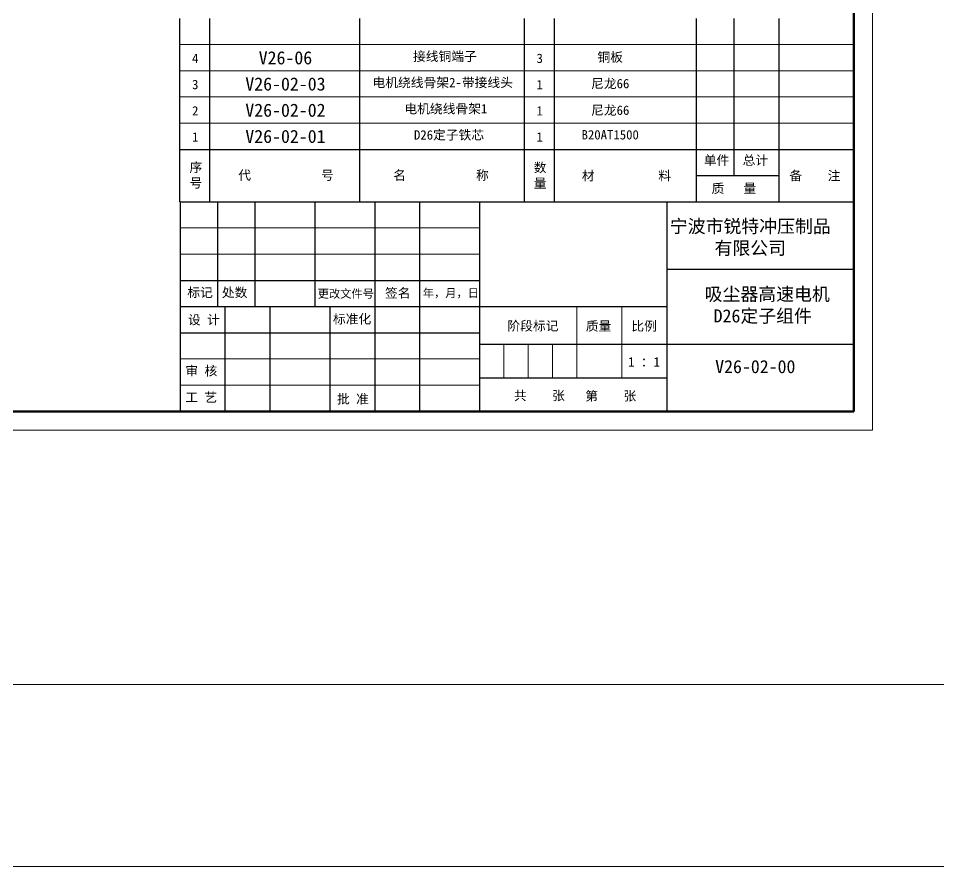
# Model space of a CAD drawing. Header units: millimetres. Extents: x 2517 to 6633, y 792 to 3241.
# Drawn here: x 3250.5 to 3348.8, y 1090.5 to 1181.1 of the extents above; entities that cross this region are included whole.
import ezdxf

# ---------------------------------------------------------------- set-up
doc = ezdxf.new("R2010")
doc.units = ezdxf.units.MM
for name, color, linetype, lineweight in [('实线', 7, 'Continuous', 25), ('尺寸标注', 2, 'Continuous', 9), ('引导线', 6, 'Continuous', 9), ('文本', 3, 'Continuous', 15), ('框格线', 8, 'Continuous', 20), ('粗实线', 9, 'Continuous', 50)]:
    doc.layers.add(name, color=color, linetype=linetype, lineweight=lineweight)
doc.styles.get("Standard").update_dxf_attribs({"font": 'simfang.ttf'})

msp = doc.modelspace()

# ---------------------------------------------------------------- linework, layer by layer
at = {"layer": '实线'}
for p, q in [((3267.7328, 1161.5254), (3267.7328, 1181.1254)), ((3270.9328, 1161.5254), (3270.9328, 1181.1254)), ((3286.9328, 1161.5254), (3286.9328, 1181.1254)), ((3304.5328, 1161.5254), (3304.5328, 1181.1254)), ((3307.7328, 1161.5254), (3307.7328, 1181.1254)), ((3322.9328, 1161.5254), (3322.9328, 1181.1254)), ((3326.9328, 1164.3254), (3326.9328, 1181.1254)), ((3331.7328, 1161.5254), (3331.7328, 1181.1254)), ((3267.7328, 1167.1254), (3339.7328, 1167.1254)), ((3322.9328, 1164.3254), (3331.7328, 1164.3254)), ((3267.7328, 1161.5254), (3339.7328, 1161.5254)), ((3267.7403, 1161.5254), (3267.7403, 1139.1254)), ((3271.7403, 1161.5254), (3271.7403, 1150.3254)), ((3275.7403, 1161.5254), (3275.7403, 1150.3254)), ((3282.1403, 1161.5254), (3282.1403, 1150.3254)), ((3288.5403, 1161.5254), (3288.5403, 1139.1254)), ((3293.3403, 1161.5254), (3293.3403, 1139.1254)), ((3299.7403, 1161.5254), (3299.7403, 1139.1254)), ((3319.7328, 1161.5254), (3319.7328, 1139.1254)), ((3319.7328, 1154.3254), (3339.7328, 1154.3254)), ((3267.7328, 1153.1254), (3299.7403, 1153.1254)), ((3267.7328, 1150.3254), (3299.7403, 1150.3254)), ((3272.5403, 1150.3254), (3272.5403, 1139.1254)), ((3277.3403, 1150.3254), (3277.3403, 1139.1254)), ((3283.7403, 1150.3254), (3283.7403, 1139.1254)), ((3299.7403, 1150.3254), (3319.7328, 1150.3254)), ((3267.7328, 1147.5254), (3299.7403, 1147.5254)), ((3299.7403, 1146.3254), (3339.7328, 1146.3254)), ((3299.7403, 1142.7254), (3319.7328, 1142.7254)), ((3267.7328, 1139.1254), (3339.7328, 1139.1254))]:
    msp.add_line(p, q, dxfattribs=at)
at = {"layer": '尺寸标注', "ltscale": 0.2}
msp.add_line((3054.3981, 1109.9512), (3957.6079, 1109.9512), dxfattribs=at)
at = {"layer": '引导线'}
for p, q in [((3341.7328, 1137.1254), (3341.7328, 1255.9254)), ((3267.7328, 1178.3254), (3339.7328, 1178.3254)), ((3267.7328, 1175.5254), (3339.7328, 1175.5254)), ((3267.7328, 1172.7254), (3339.7328, 1172.7254)), ((3267.7328, 1169.9254), (3339.7328, 1169.9254)), ((3267.7328, 1158.7254), (3299.7403, 1158.7254)), ((3267.7328, 1155.9254), (3299.7403, 1155.9254)), ((3267.7328, 1144.7254), (3299.7403, 1144.7254)), ((3267.7328, 1141.9254), (3299.7403, 1141.9254)), ((3173.7328, 1137.1254), (3341.7328, 1137.1254)), ((3172.8766, 1090.4743), (3508.9035, 1090.4743))]:
    msp.add_line(p, q, dxfattribs=at)
at = {"layer": '文本', "ltscale": 0.2}
for p, q in [((3310.1328, 1150.3254), (3310.1328, 1142.7254)), ((3314.9328, 1150.3254), (3314.9328, 1142.7254)), ((3302.3328, 1146.3254), (3302.3328, 1142.7254)), ((3304.9328, 1146.3254), (3304.9328, 1142.7254)), ((3307.5328, 1146.3254), (3307.5328, 1142.7254))]:
    msp.add_line(p, q, dxfattribs=at)
at = {"layer": '粗实线'}
for p, q in [((3339.7328, 1139.1254), (3339.7328, 1253.9254)), ((3183.7328, 1139.1254), (3339.7328, 1139.1254))]:
    msp.add_line(p, q, dxfattribs=at)

# ---------------------------------------------------------------- texts
at = {"layer": '实线', "attachment_point": 5}
for s, insert, char_height, width in [(' {\\H1.4286x;接线铜端子}', (3295.8022, 1177.0176), 0.7, 17.293203), ('电机绕线骨架2-带接线头', (3295.8022, 1174.2176), 1, 17.293203), (' 电机绕线骨架1', (3295.8022, 1171.4176), 1, 17.293203), ('  D26定子铁芯', (3295.8022, 1168.6176), 1, 17.293203), ('宁波市锐特冲压制品\\P有限公司', (3328.6615, 1157.6686), 1.4, 25.27192), (' 吸尘器高速电机 \\PD26定子组件', (3329.9955, 1150.4195), 1.4, 17.293203), ('V26-02-00', (3329.1974, 1143.8991), 1.4, 18.401)]:
    msp.add_mtext(s, dxfattribs=dict(at, insert=insert, char_height=char_height, width=width))
at = {"layer": '文本', "ltscale": 0.2, "attachment_point": 5}
for s, insert, char_height, width in [('标记', (3269.8865, 1151.7889), 1, 5.80464), ('处数', (3273.5744, 1151.7801), 1, 5.80464), ('更改文件号', (3285.4533, 1151.6477), 0.88, 12.875266), ('签名', (3290.9992, 1151.7114), 1, 5.80464), ('年，月，日', (3296.6762, 1151.7028), 0.88, 5.80464), ('设 计', (3270.2955, 1148.8613), 1, 5.80464), ('标准化', (3286.1212, 1148.9524), 1, 5.80464), ('阶段标记', (3305.4436, 1148.2104), 1, 5.80464), ('质量', (3312.4487, 1148.1871), 1, 5.80464), ('比例', (3317.3171, 1148.1871), 1, 5.80464), ('1 ：1', (3317.3116, 1144.4128), 1, 5.80464), ('审 核', (3270.0222, 1143.4052), 1, 5.80464), ('共    张', (3306.1356, 1140.7576), 1, 5.80464), ('第    张', (3313.7623, 1140.7215), 1, 5.80464), ('工 艺', (3270.0063, 1140.5861), 1, 5.80464), ('批 准', (3286.2123, 1140.3995), 1, 5.80464)]:
    msp.add_mtext(s, dxfattribs=dict(at, insert=insert, char_height=char_height, width=width))
at = {"layer": '框格线', "color": 3, "attachment_point": 5}
for s, insert, char_height, width in [('4', (3269.3645, 1176.8506), 1, 3.79779), ('V26-06', (3279.0023, 1176.9038), 1.4, 18.646197), ('3', (3306.1645, 1176.8506), 1, 3.79779), ('铜板 ', (3313.6977, 1176.933), 1, 17.832505), ('V26-02-03', (3279.0023, 1174.1038), 1.4, 18.646197), ('尼龙66', (3313.6977, 1174.1072), 1, 17.832505), ('3', (3269.3645, 1174.0506), 1, 3.79779), ('1', (3306.1645, 1174.0506), 1, 3.79779), ('V26-02-02', (3279.0023, 1171.3038), 1.4, 18.646197), ('尼龙66', (3313.6977, 1171.2593), 1, 17.832505), ('2', (3269.3645, 1171.2506), 1, 3.79779), ('1', (3306.1645, 1171.2506), 1, 3.79779), ('1', (3269.3645, 1168.4506), 1, 3.79779), ('V26-02-01', (3279.0023, 1168.5038), 1.4, 18.646197), ('1', (3306.1645, 1168.4506), 1, 3.79779), ('B20AT1500', (3313.6977, 1168.6808), 1, 43.32748), ('单件', (3325.0616, 1165.9147), 1, 43.32748), ('总计', (3329.2068, 1165.9147), 1, 43.32748), ('序\\P号', (3269.4362, 1164.3122), 1, 43.32748), ('代           号', (3279.0637, 1164.3122), 1, 43.32748), ('名           称', (3295.6195, 1164.3122), 1, 43.32748), ('数\\P量', (3306.2078, 1164.3122), 1, 43.32748), ('材          料', (3315.4308, 1164.2544), 1, 43.32748), ('备    注', (3335.5639, 1164.2544), 1, 43.32748), ('质   量', (3326.9121, 1162.9008), 1, 43.32748)]:
    msp.add_mtext(s, dxfattribs=dict(at, insert=insert, char_height=char_height, width=width))

doc.saveas('drawing.dxf')
